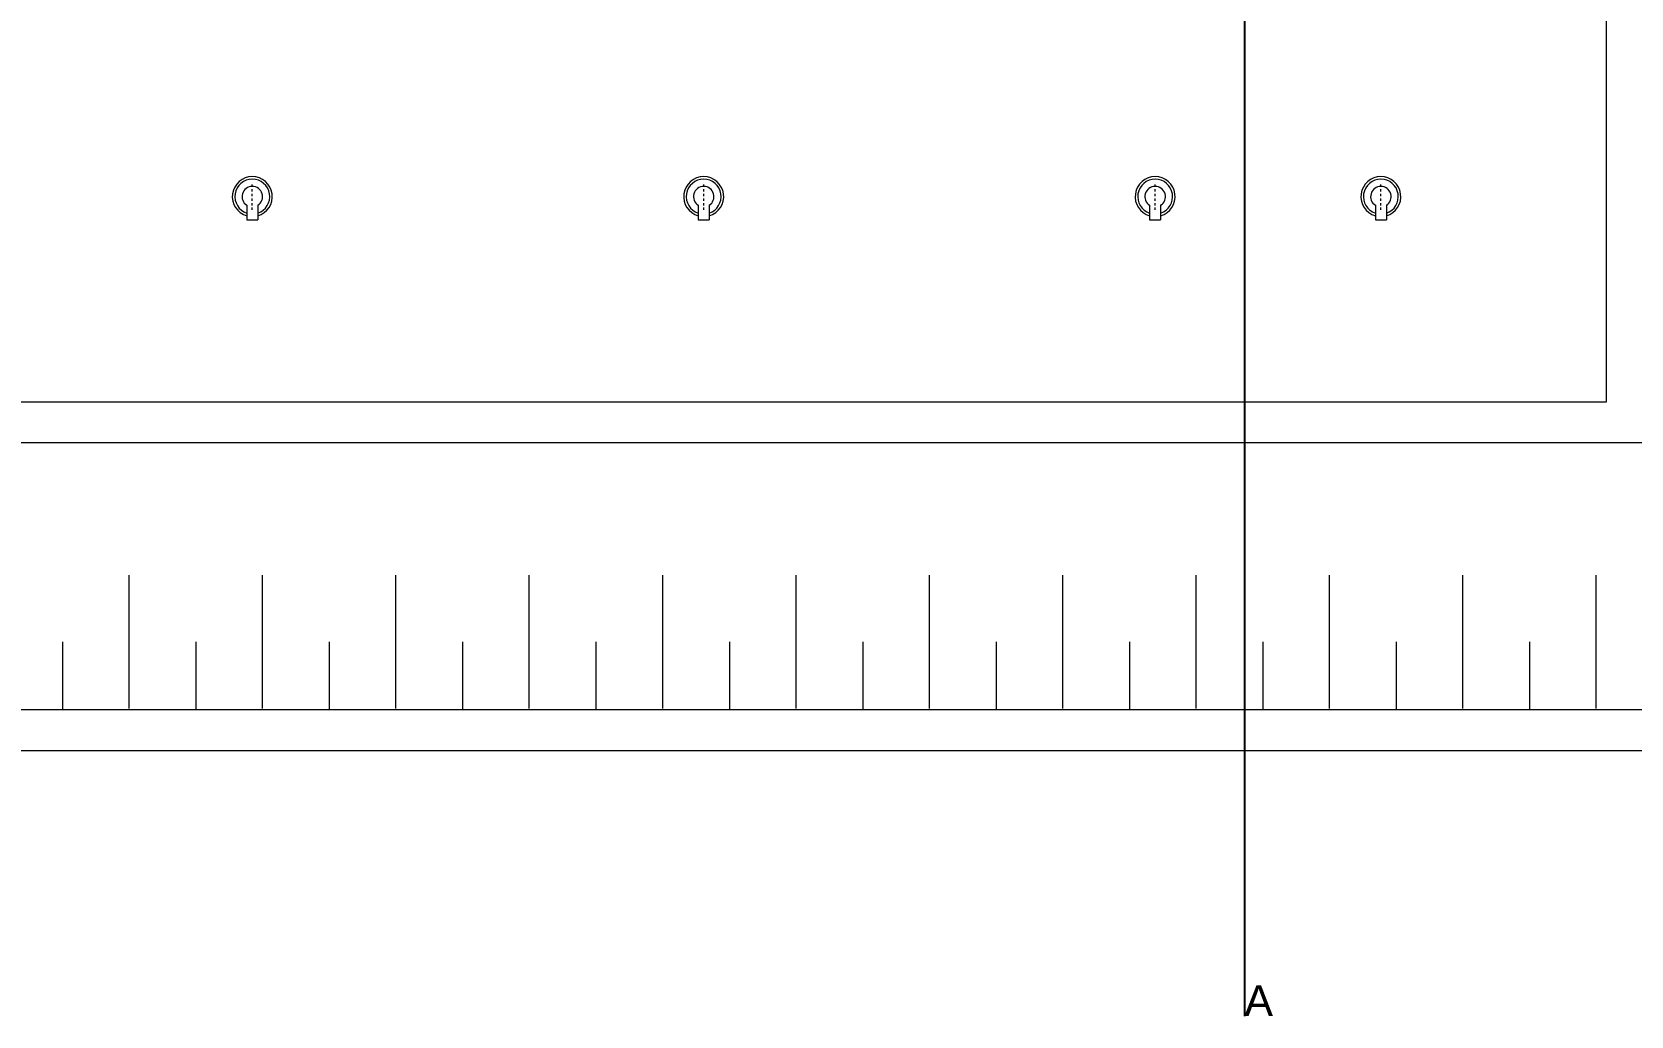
# Model space of a CAD drawing. Header units: millimetres. Extents: x -27423 to 48863, y 100 to 694.
# Drawn here: x 1302.3 to 1371.7, y 444.8 to 487.5 of the extents above; entities that cross this region are included whole.
import ezdxf

# ---------------------------------------------------------------- set-up
doc = ezdxf.new("R2010")
doc.units = ezdxf.units.MM
doc.linetypes.add('SGC_DASHDOT', pattern=[1, 0.5, -0.25, 0, -0.25])
for name, color, linetype, lineweight in [('COTAS', 5, 'Continuous', 5), ('PAREDE', 7, 'Continuous', 9), ('SGC-Conexoes (Linhas Externas)', 6, 'Continuous', 9), ('SGC-EIXOS', 9, 'SGC_DASHDOT', 9)]:
    doc.layers.add(name, color=color, linetype=linetype, lineweight=lineweight)
doc.styles.get("Standard").update_dxf_attribs({"font": 'arial.ttf'})

# ---------------------------------------------------------------- blocks, each defined once
blk = doc.blocks.new('BB-2-GA01-N0-D0-S0', base_point=(95383.7, 227116.1))
at = {"layer": 'SGC-Conexoes (Linhas Externas)'}
for p, q in [((95270.7, 227143), (95270.7, 227089.3)), ((95341.5, 227143), (95270.7, 227143)), ((95341.5, 227089.3), (95270.7, 227089.3))]:
    blk.add_line(p, q, dxfattribs=at)
for radius, start, end in [(97.4, 196, 164), (85, 198.40808, 161.59192), (50, 212.46816, 147.53184)]:
    blk.add_arc((95383.7, 227116.1), radius, start, end, dxfattribs=at)
at = {"layer": 'SGC-EIXOS'}
blk.add_line((95318.7, 227116.1), (95448.7, 227116.1), dxfattribs=at)

msp = doc.modelspace()

# ---------------------------------------------------------------- linework, layer by layer
at = {"color": 1}
msp.add_line((1354.966, 541.479), (1354.966, 444.797), dxfattribs=at)
at = {"layer": 'PAREDE'}
for p, q in [((1370.688, 471.468), (1370.688, 529.359)), ((1223.735, 471.468), (1321.704, 471.468)), ((1321.704, 471.468), (1370.688, 471.468)), ((1372.47, 469.687), (1221.954, 469.687)), ((1306.563, 458.153), (1306.563, 463.942)), ((1306.563, 458.153), (1306.563, 463.942)), ((1312.352, 458.153), (1312.352, 463.942)), ((1312.352, 458.153), (1312.352, 463.942)), ((1318.142, 458.153), (1318.142, 463.942)), ((1318.142, 458.153), (1318.142, 463.942)), ((1323.931, 458.153), (1323.931, 463.942)), ((1323.931, 458.153), (1323.931, 463.942)), ((1323.931, 458.153), (1323.931, 463.942)), ((1323.931, 458.153), (1323.931, 463.942)), ((1329.72, 458.153), (1329.72, 463.942)), ((1329.72, 458.153), (1329.72, 463.942)), ((1335.509, 458.153), (1335.509, 463.942)), ((1335.509, 458.153), (1335.509, 463.942)), ((1341.298, 458.153), (1341.298, 463.942)), ((1341.298, 458.153), (1341.298, 463.942)), ((1347.087, 458.153), (1347.087, 463.942)), ((1347.087, 458.153), (1347.087, 463.942)), ((1352.876, 458.153), (1352.876, 463.942)), ((1352.876, 458.153), (1352.876, 463.942)), ((1358.665, 458.153), (1358.665, 463.942)), ((1358.665, 458.153), (1358.665, 463.942)), ((1358.665, 458.153), (1358.665, 463.942)), ((1358.665, 458.153), (1358.665, 463.942)), ((1364.454, 458.153), (1364.454, 463.942)), ((1364.454, 458.153), (1364.454, 463.942)), ((1370.243, 458.153), (1370.243, 463.942)), ((1370.243, 458.153), (1370.243, 463.942)), ((1303.669, 461.048), (1303.669, 458.109)), ((1309.458, 461.048), (1309.458, 458.109)), ((1315.247, 461.048), (1315.247, 458.109)), ((1321.036, 461.048), (1321.036, 458.109)), ((1326.825, 461.048), (1326.825, 458.109)), ((1332.614, 461.048), (1332.614, 458.109)), ((1338.403, 461.048), (1338.403, 458.109)), ((1344.192, 461.048), (1344.192, 458.109)), ((1349.981, 461.048), (1349.981, 458.109)), ((1355.77, 461.048), (1355.77, 458.109)), ((1361.56, 461.048), (1361.56, 458.109)), ((1367.349, 461.048), (1367.349, 458.109)), ((1210.376, 458.109), (1384.938, 458.109)), ((1208.595, 456.327), (1386.72, 456.327))]:
    msp.add_line(p, q, dxfattribs=at)

# ---------------------------------------------------------------- block references
at = {"layer": 'SGC-Conexoes (Linhas Externas)', "xscale": 0.008906250000000001, "yscale": 0.008906250000000001, "zscale": 0.008906250000000001, "rotation": 90}
for p in [(1311.907, 480.374), (1331.501, 480.374), (1351.095, 480.374), (1360.892, 480.374)]:
    msp.add_blockref('BB-2-GA01-N0-D0-S0', p, dxfattribs=at)

# ---------------------------------------------------------------- texts
at = {"layer": 'COTAS', "color": 1, "insert": (1354.966, 446.133), "char_height": 1.336, "attachment_point": 1}
msp.add_mtext_dynamic_manual_height_columns('A', width=1385.51337, gutter_width=0.75, heights=[0], dxfattribs=at)

doc.saveas('drawing.dxf')
